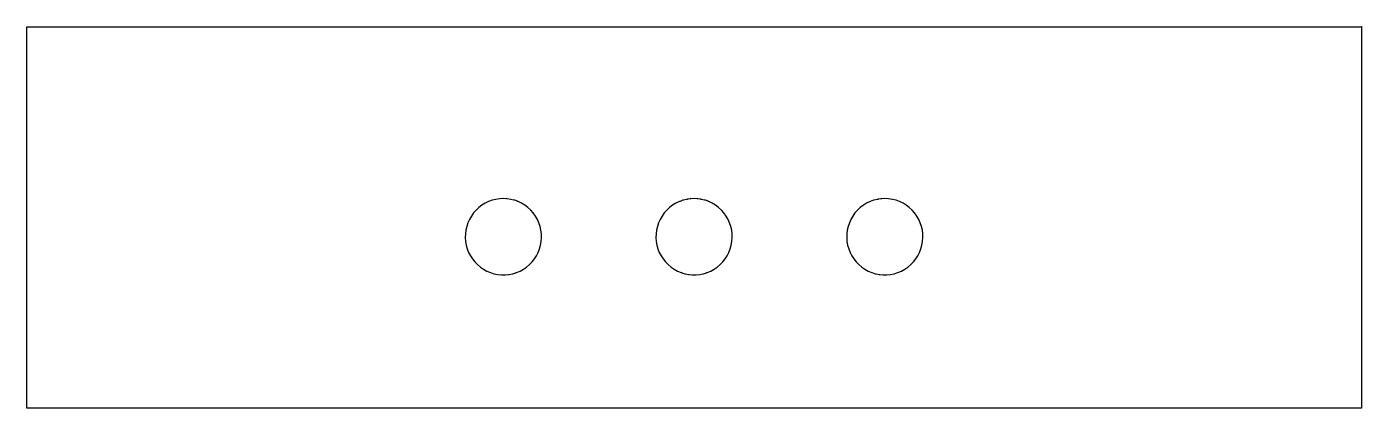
# Model space of a CAD drawing. Header units: millimetres. Extents: x 0 to 140, y 0 to 40.
import ezdxf

# ---------------------------------------------------------------- set-up
doc = ezdxf.new("R2010")
doc.units = ezdxf.units.MM

msp = doc.modelspace()

# ---------------------------------------------------------------- linework, layer by layer
for points in [[(0, 0), (0, 40), (140, 40), (140.07, 40.03), (140.07, 40.03), (140.07, 40.03), (140.07, 40.03), (140.07, 40.03), (140.07, 40.03), (140.07, 40.03), (140.07, 40.03), (140.07, 40.03), (140.07, 40.03), (140.07, 40.03), (140.07, 40.03), (140.08, 40.03), (140.08, 40.03), (140.08, 40.03), (140.08, 40.03), (140.08, 40.03), (140.08, 40.02), (140.08, 40.02), (140.08, 40.02), (140.08, 40.02), (140, 40), (140, 0)], [(46.01, 18.3), (46, 17.9), (46.03, 17.5), (46.1, 17.11), (46.21, 16.73), (46.35, 16.35), (46.54, 16), (46.75, 15.67), (47, 15.35), (47.28, 15.07), (47.58, 14.81), (47.91, 14.59), (48.26, 14.4), (48.63, 14.24), (49.01, 14.12), (49.4, 14.04), (49.8, 14), (50.2, 14), (50.52, 14.04), (50.52, 14.04), (50.6, 14.04), (50.99, 14.12), (51.29, 14.22), (51.29, 14.24), (51.37, 14.24), (51.74, 14.4), (52.09, 14.59), (52.42, 14.81), (52.72, 15.07), (53, 15.35), (53.25, 15.67), (53.46, 16), (53.65, 16.35), (53.79, 16.73), (53.9, 17.11), (53.97, 17.5), (54, 17.9), (53.99, 18.3), (53.94, 18.69), (53.85, 19.08), (53.72, 19.46), (53.56, 19.82), (53.36, 20.17), (53.13, 20.49), (52.86, 20.79), (52.57, 21.06), (52.25, 21.3), (51.91, 21.51), (51.55, 21.69), (51.47, 21.69), (51.47, 21.72), (51.18, 21.82), (51.1, 21.82), (51.1, 21.84), (50.79, 21.92), (50.4, 21.98), (50.32, 21.98), (50.32, 21.98), (50, 22), (49.6, 21.98), (49.21, 21.92), (48.82, 21.82), (48.45, 21.69), (48.09, 21.51), (47.75, 21.3), (47.43, 21.06), (47.14, 20.79), (46.87, 20.49), (46.64, 20.17), (46.44, 19.82), (46.28, 19.46), (46.15, 19.08), (46.06, 18.69)], [(66, 17.9), (66.03, 17.5), (66.1, 17.11), (66.21, 16.73), (66.35, 16.35), (66.54, 16), (66.75, 15.67), (67, 15.35), (67.28, 15.07), (67.58, 14.81), (67.91, 14.59), (68.26, 14.4), (68.27, 14.4), (68.27, 14.4), (68.63, 14.24), (68.71, 14.24), (68.71, 14.22), (69.01, 14.12), (69.09, 14.12), (69.09, 14.11), (69.4, 14.04), (69.48, 14.04), (69.48, 14.04), (69.8, 14), (70.1, 14), (70.2, 14), (70.6, 14.04), (70.91, 14.11), (70.91, 14.12), (70.99, 14.12), (71.29, 14.22), (71.29, 14.24), (71.29, 14.24), (71.29, 14.24), (71.29, 14.24), (71.37, 14.24), (71.74, 14.4), (72.09, 14.59), (72.42, 14.81), (72.72, 15.07), (73, 15.35), (73.25, 15.67), (73.46, 16), (73.65, 16.35), (73.79, 16.73), (73.9, 17.11), (73.97, 17.5), (74, 17.9), (73.99, 18.3), (73.94, 18.69), (73.85, 19.08), (73.72, 19.46), (73.56, 19.82), (73.36, 20.17), (73.13, 20.49), (72.86, 20.79), (72.57, 21.06), (72.25, 21.3), (71.91, 21.51), (71.55, 21.69), (71.47, 21.69), (71.47, 21.69), (71.47, 21.72), (71.18, 21.82), (71.1, 21.82), (71.1, 21.84), (70.79, 21.92), (70.71, 21.92), (70.71, 21.93), (70.4, 21.98), (70.32, 21.98), (70.32, 21.98), (70, 22), (69.68, 21.98), (69.68, 21.98), (69.6, 21.98), (69.29, 21.93), (69.29, 21.92), (69.29, 21.92), (69.21, 21.92), (68.9, 21.84), (68.9, 21.82), (68.82, 21.82), (68.53, 21.71), (68.53, 21.69), (68.45, 21.69), (68.09, 21.51), (67.75, 21.3), (67.43, 21.06), (67.14, 20.79), (66.87, 20.49), (66.64, 20.17), (66.44, 19.82), (66.28, 19.46), (66.15, 19.08), (66.06, 18.69), (66.01, 18.3)], [(86.03, 17.5), (86.1, 17.11), (86.21, 16.73), (86.35, 16.35), (86.54, 16), (86.75, 15.67), (87, 15.35), (87.28, 15.07), (87.58, 14.81), (87.91, 14.59), (88.26, 14.4), (88.27, 14.4), (88.27, 14.4), (88.63, 14.24), (89.01, 14.12), (89.09, 14.12), (89.09, 14.11), (89.4, 14.04), (89.48, 14.04), (89.48, 14.04), (89.8, 14.01), (89.8, 14), (89.8, 14), (89.8, 14), (90.2, 14), (90.6, 14.04), (90.99, 14.12), (91.37, 14.24), (91.74, 14.4), (92.09, 14.59), (92.42, 14.81), (92.72, 15.07), (93, 15.35), (93.25, 15.67), (93.46, 16), (93.65, 16.35), (93.79, 16.73), (93.9, 17.11), (93.97, 17.5), (94, 17.9), (93.99, 18.3), (93.94, 18.69), (93.85, 19.08), (93.72, 19.46), (93.56, 19.82), (93.36, 20.17), (93.13, 20.49), (92.86, 20.79), (92.57, 21.06), (92.25, 21.3), (91.91, 21.51), (91.55, 21.69), (91.18, 21.82), (90.79, 21.92), (90.4, 21.98), (90, 22), (89.68, 21.98), (89.68, 21.98), (89.61, 21.98), (89.6, 21.98), (89.29, 21.93), (89.29, 21.92), (89.21, 21.92), (88.9, 21.84), (88.9, 21.82), (88.82, 21.82), (88.45, 21.69), (88.09, 21.51), (87.75, 21.3), (87.43, 21.06), (87.14, 20.79), (86.87, 20.49), (86.64, 20.17), (86.44, 19.82), (86.28, 19.46), (86.15, 19.08), (86.06, 18.69), (86.01, 18.3), (86, 17.9)]]:
    msp.add_lwpolyline(points, close=True)

doc.saveas('drawing.dxf')
